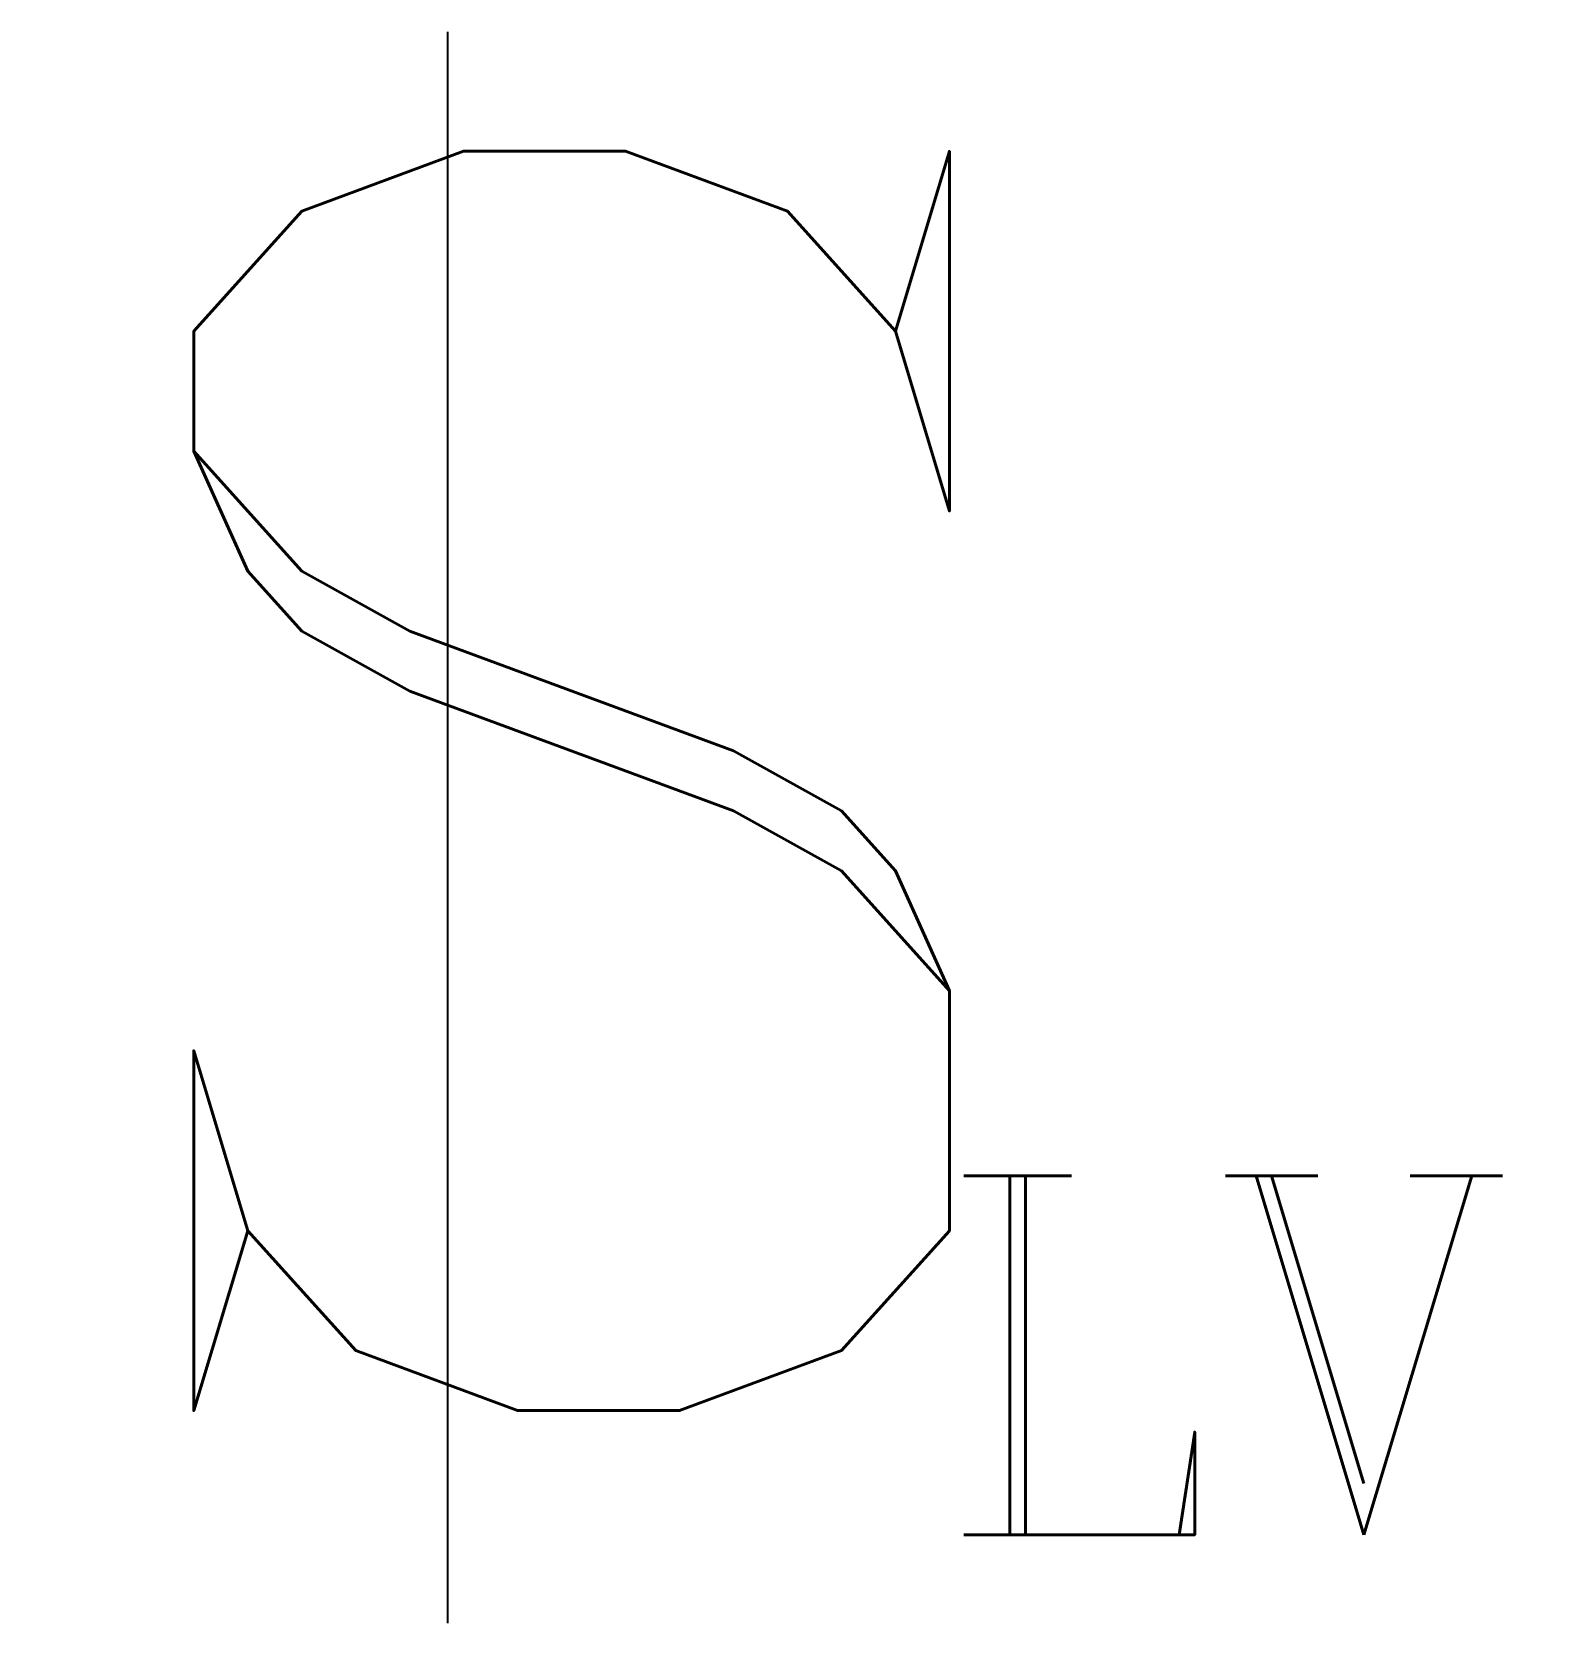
# Model space of a CAD drawing. Header units: inches. Extents: x -11.6 to 14, y -3.7 to 22.9.
import ezdxf

# ---------------------------------------------------------------- set-up
doc = ezdxf.new("R2010")
doc.units = ezdxf.units.IN
doc.header["$LTSCALE"] = 48
doc.header["$MEASUREMENT"] = 0
doc.styles.add('ROMANC', font='COMPLEX.SHX')

msp = doc.modelspace()

# ---------------------------------------------------------------- wipeouts: each hides what was drawn before it
msp.add_wipeout([(-11.556, -3.678), (13.997, -3.678), (13.997, 22.915), (-11.556, 22.915)])

# ---------------------------------------------------------------- next in the draw order: linework, layer by layer
msp.add_line((-4.61, 22.915), (-4.61, -3.678))

# ---------------------------------------------------------------- next in the draw order: texts
at = {"style": 'ROMANC'}
for s, height, p in [('S', 21.044, (-11.556, -0.126)), ('LV', 6, (3.502, -2.2))]:
    msp.add_text(s, height=height, dxfattribs=at).set_placement(p)

doc.saveas('drawing.dxf')
